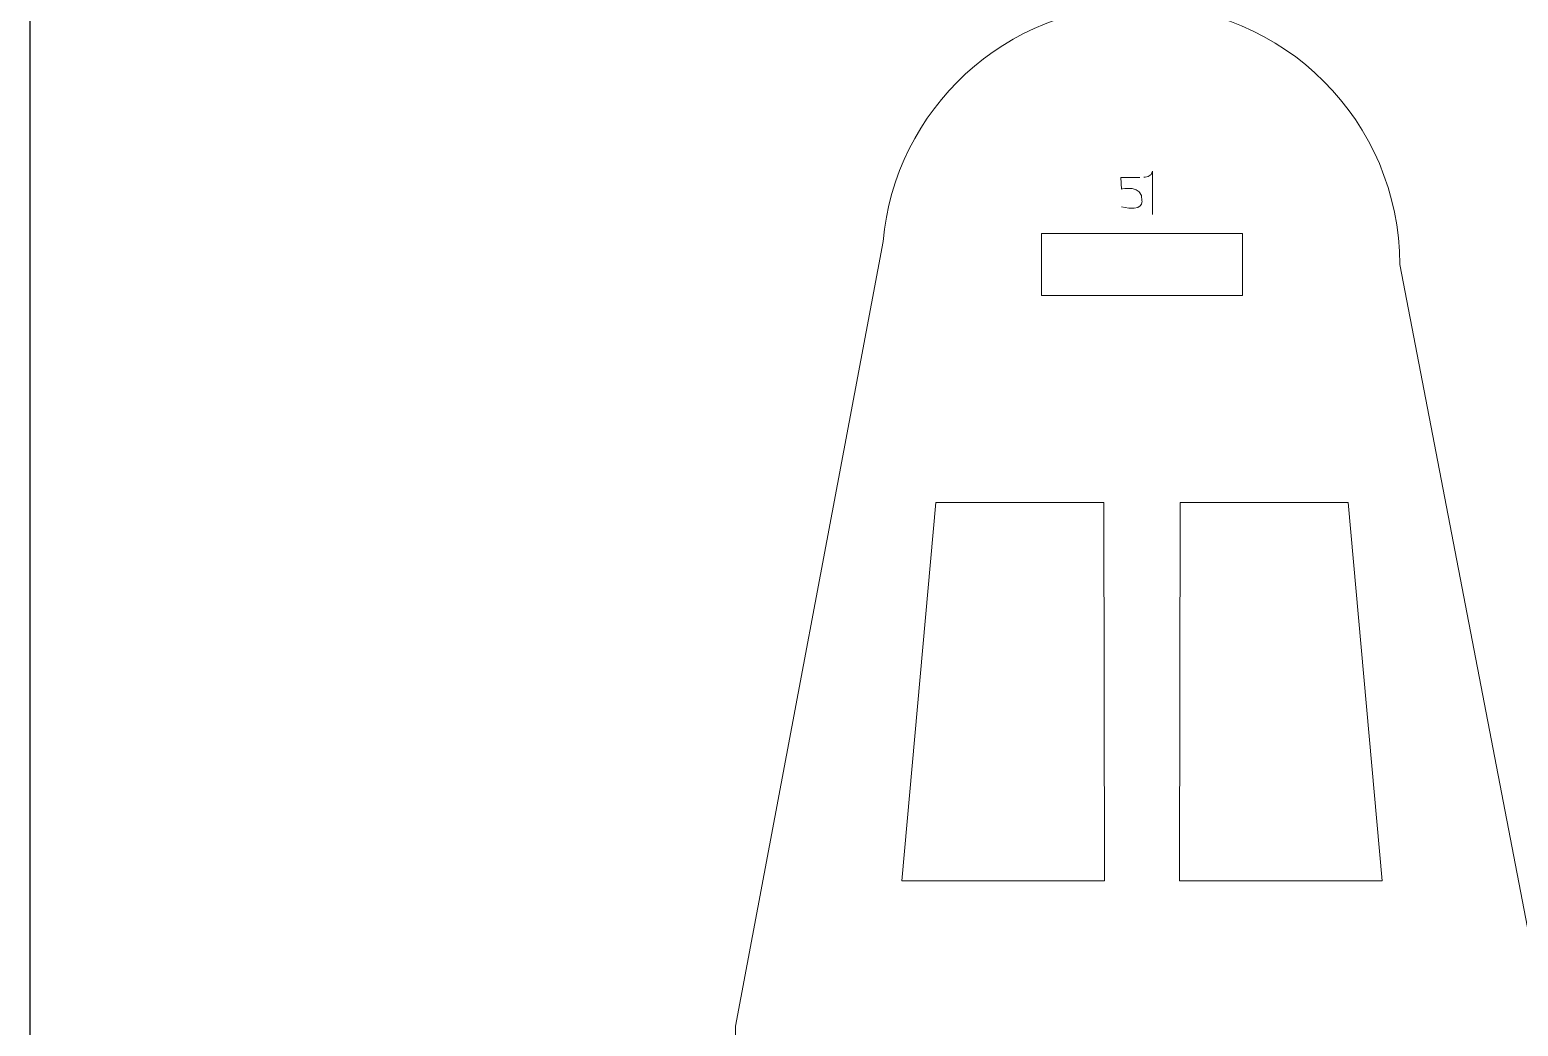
# Model space of a CAD drawing. Header units: centimetres. Extents: x -25 to 25, y -32.5 to 32.5.
# Drawn here: x -25 to -17.67, y -12.03 to -7.12 of the extents above; entities that cross this region are included whole.
import ezdxf

# ---------------------------------------------------------------- set-up
doc = ezdxf.new("R2010")
doc.units = ezdxf.units.CM
doc.header["$MEASUREMENT"] = 0
doc.layers.add('Capa 1', color=7, linetype='Continuous')

msp = doc.modelspace()

# ---------------------------------------------------------------- linework, layer by layer
at = {"layer": 'Capa 1', "color": 254}
msp.add_lwpolyline([(-25, -32.5), (25, -32.5), (25, 32.5), (-25, 32.5), (-25, -32.5)], close=True, dxfattribs=at)
at = {"layer": 'Capa 1', "color": 250, "lineweight": 9}
for points, knots in [([(-18.25119, -8.27891), (-18.25119, -7.57474), (-18.82203, -7.00391), (-19.52619, -7.00391), (-19.52619, -7.00391), (-20.19243, -7.00391), (-20.73923, -7.51495), (-20.7962, -8.16641)], [0, 0, 0, 0, 0.3333333, 0.3333333, 0.3333333, 0.3333333, 1, 1, 1, 1]), ([(-19.02555, -8.12591), (-19.02555, -8.12591), (-19.36732, -8.12591), (-19.36732, -8.12591), (-19.36732, -8.12591), (-19.36732, -8.12591), (-19.67332, -8.12591), (-19.67332, -8.12591), (-19.67332, -8.12591), (-19.67332, -8.12591), (-19.96566, -8.12591), (-19.96566, -8.12591), (-19.96566, -8.12591), (-19.96566, -8.12591), (-20.01509, -8.12591), (-20.01509, -8.12591), (-20.01509, -8.12591), (-20.01509, -8.12591), (-20.01509, -8.43191), (-20.01509, -8.43191), (-20.01509, -8.43191), (-20.01509, -8.43191), (-19.90269, -8.43191), (-19.90269, -8.43191), (-19.90269, -8.43191), (-19.90269, -8.43191), (-19.67332, -8.43191), (-19.67332, -8.43191), (-19.67332, -8.43191), (-19.67332, -8.43191), (-19.36732, -8.43191), (-19.36732, -8.43191), (-19.36732, -8.43191), (-19.36732, -8.43191), (-19.02555, -8.43191), (-19.02555, -8.43191), (-19.02555, -8.43191), (-19.02555, -8.43191), (-19.02555, -8.12591), (-19.02555, -8.12591)], [0, 0, 0, 0, 0.0909091, 0.0909091, 0.0909091, 0.0909091, 0.1818182, 0.1818182, 0.1818182, 0.1818182, 0.2727273, 0.2727273, 0.2727273, 0.2727273, 0.3636364, 0.3636364, 0.3636364, 0.3636364, 0.4545455, 0.4545455, 0.4545455, 0.4545455, 0.5454545, 0.5454545, 0.5454545, 0.5454545, 0.6363636, 0.6363636, 0.6363636, 0.6363636, 0.7272727, 0.7272727, 0.7272727, 0.7272727, 0.8181818, 0.8181818, 0.8181818, 0.8181818, 1, 1, 1, 1]), ([(-20.7962, -8.16641), (-20.7962, -8.16641), (-21.52369, -12.03015), (-21.52369, -12.03015), (-21.52369, -12.03015), (-21.52369, -12.03015), (-21.52369, -17.37187), (-21.52369, -17.37187), (-21.52369, -17.37187), (-21.52369, -17.37187), (-21.52369, -18.76288), (-21.52369, -18.76288), (-21.52369, -18.76288), (-21.52369, -18.76288), (-21.52369, -26.07733), (-21.52369, -26.07733)], [0, 0, 0, 0, 0.2, 0.2, 0.2, 0.2, 0.4, 0.4, 0.4, 0.4, 0.6, 0.6, 0.6, 0.6, 1, 1, 1, 1]), ([(-20.53562, -9.45209), (-20.53562, -9.45209), (-20.70327, -11.31423), (-20.70327, -11.31423), (-20.70327, -11.31423), (-20.70327, -11.31423), (-19.70475, -11.31423), (-19.70475, -11.31423), (-19.70475, -11.31423), (-19.70475, -11.31423), (-19.70833, -9.45209), (-19.70833, -9.45209), (-19.70833, -9.45209), (-19.70833, -9.45209), (-20.53562, -9.45209), (-20.53562, -9.45209)], [0, 0, 0, 0, 0.2, 0.2, 0.2, 0.2, 0.4, 0.4, 0.4, 0.4, 0.6, 0.6, 0.6, 0.6, 1, 1, 1, 1]), ([(-18.50503, -9.45209), (-18.50503, -9.45209), (-18.33739, -11.31423), (-18.33739, -11.31423), (-18.33739, -11.31423), (-18.33739, -11.31423), (-19.3359, -11.31423), (-19.3359, -11.31423), (-19.3359, -11.31423), (-19.3359, -11.31423), (-19.33232, -9.45209), (-19.33232, -9.45209), (-19.33232, -9.45209), (-19.33232, -9.45209), (-18.50503, -9.45209), (-18.50503, -9.45209)], [0, 0, 0, 0, 0.2, 0.2, 0.2, 0.2, 0.4, 0.4, 0.4, 0.4, 0.6, 0.6, 0.6, 0.6, 1, 1, 1, 1])]:
    msp.add_open_spline(points, degree=3, knots=knots, dxfattribs=at)
at = {"layer": 'Capa 1', "color": 22, "lineweight": 9}
for points in [[(-19.5112, -7.84959), (-19.5112, -7.84959), (-19.46998, -7.84791), (-19.46831, -7.81958)], [(-19.46831, -7.81958), (-19.46831, -7.81958), (-19.46831, -8.03328), (-19.46831, -8.03328)]]:
    msp.add_open_spline(points, degree=3, dxfattribs=at)
for points in [[(-19.53179, -7.85074), (-19.53179, -7.85074), (-19.62508, -7.85018), (-19.62508, -7.85018), (-19.62508, -7.85018), (-19.62508, -7.85018), (-19.62173, -7.90769), (-19.62173, -7.90769)], [(-19.62173, -7.90769), (-19.62173, -7.90769), (-19.51454, -7.88315), (-19.52084, -7.966), (-19.52084, -7.966), (-19.52084, -7.966), (-19.50951, -8.02281), (-19.62173, -7.99505)]]:
    msp.add_open_spline(points, degree=3, knots=[0, 0, 0, 0, 0.3333333, 0.3333333, 0.3333333, 0.3333333, 1, 1, 1, 1], dxfattribs=at)
at = {"layer": 'Capa 1', "color": 250, "lineweight": 9}
msp.add_open_spline([(-17.52869, -12.03015), (-17.52869, -12.03015), (-18.25119, -8.27891), (-18.25119, -8.27891)], degree=3, dxfattribs=at)

doc.saveas('drawing.dxf')
